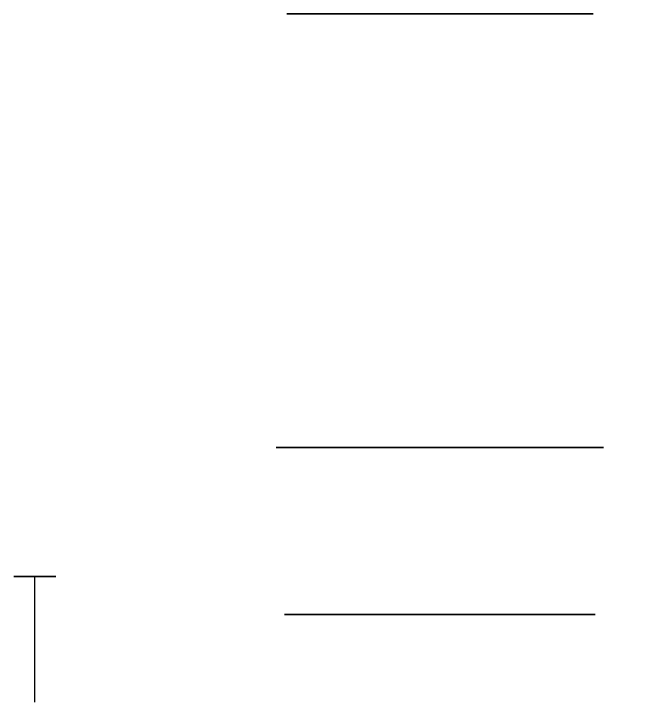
# Model space of a CAD drawing. Header units: millimetres. Extents: x -97 to 2443, y -1109 to 125.
# Drawn here: x 2413.04 to 2443.18, y -108.7 to -75.88 of the extents above; entities that cross this region are included whole.
import ezdxf

# ---------------------------------------------------------------- set-up
doc = ezdxf.new("R2010")
doc.units = ezdxf.units.MM
doc.header["$MEASUREMENT"] = 0
doc.layers.add('_acrylic', color=161, linetype='Continuous')
doc.layers.add('_motor', color=65, linetype='Continuous')

# ---------------------------------------------------------------- blocks, each defined once
blk = doc.blocks.new('motor geared small')
blk.add_circle((0, 0, 18.9), 7.4)

msp = doc.modelspace()

# ---------------------------------------------------------------- linework, layer by layer
at = {"layer": '_acrylic', "elevation": 41.164}
msp.add_lwpolyline([(2414.037, -108.703), (2414.037, -102.703)], dxfattribs=at)
at = {"layer": '_acrylic', "extrusion": (2.22045e-16, -1, 4.93038e-32)}
msp.add_circle((2433.349, 41.164, 75.878), 7.3, dxfattribs=at)
at = {"layer": '_acrylic', "extrusion": (0, -1, 2.22045e-16)}
for centre, radius in [((2433.349, 41.164, 96.558), 7.8), ((2414.037, 41.164, 102.703), 1)]:
    msp.add_circle(centre, radius, dxfattribs=at)

# ---------------------------------------------------------------- block references
at = {"layer": '_motor', "extrusion": (-1.70076e-16, -1, 3.87736e-16), "rotation": 115}
msp.add_blockref('motor geared small', (2433.349, 41.164, 85.627), dxfattribs=at)

doc.saveas('drawing.dxf')
